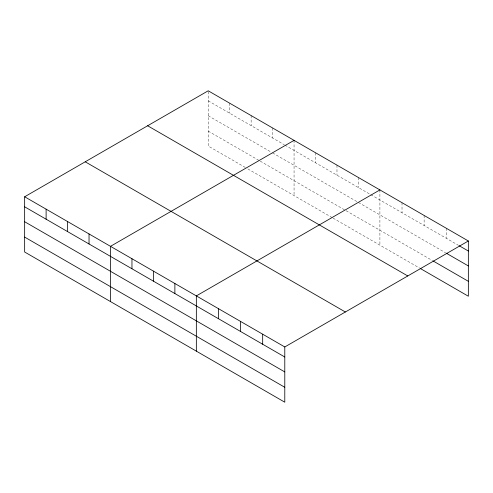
<?xml version="1.0" encoding="UTF-8"?>
<svg xmlns="http://www.w3.org/2000/svg" width="493" height="493" viewBox="0 0 493 493"><rect width="100%" height="100%" fill="white"/><g stroke="black" fill="none" stroke-linecap="round" stroke-linejoin="round"><path stroke-width="0.37" stroke-dasharray="2.46 1.85" d="M245.28 167.441L208.212 146.039L208.212 90.792M208.212 100.837L284.301 144.763M284.954 145.139L370.151 194.328M370.798 194.704L458.595 245.391M208.212 115.75L271.298 152.171M272.598 152.922L445.586 252.798M208.212 131.12L259.589 160.786M260.236 161.156L345.433 210.345M346.086 210.721L432.583 260.661M247.88 168.939L332.43 217.752M333.077 218.128L419.574 268.069M446.239 228.216L446.239 238.261M424.128 215.453L424.128 225.492M402.017 202.685L402.017 212.723M379.906 189.922L379.906 245.163M358.442 177.529L358.442 187.568M336.978 165.137L336.978 175.181M315.52 152.75L315.52 162.789M294.056 140.357L294.056 195.598M272.598 127.964L272.598 138.009M251.134 115.578L251.134 125.616M229.67 103.185L229.67 113.224"/><path stroke-width="0.74" d="M420.227 268.445L468.35 296.225L468.35 240.985L208.212 90.792L24.65 196.775L24.65 252.015L284.788 402.208L284.788 346.961L24.65 196.775M294.056 140.357L110.494 246.334L110.494 301.58M379.906 189.922L196.343 295.899L196.343 351.139M284.788 346.961L468.35 240.985M459.248 245.767L468.35 251.023M446.239 253.174L468.35 265.943M433.23 261.037L468.35 281.312M147.635 125.764L407.773 275.957M85.227 161.803L345.365 311.989M24.65 206.814L284.788 357M24.65 221.733L284.788 371.919M24.65 237.096L284.788 387.288M262.677 334.199L262.677 344.237M240.566 321.43L240.566 331.469M218.454 308.661L218.454 318.706M174.879 283.506L174.879 293.545M153.415 271.119L153.415 281.158M131.958 258.726L131.958 268.765M89.036 233.947L89.036 243.986M67.572 221.554L67.572 231.593M46.114 209.161L46.114 219.206"/></g></svg>
